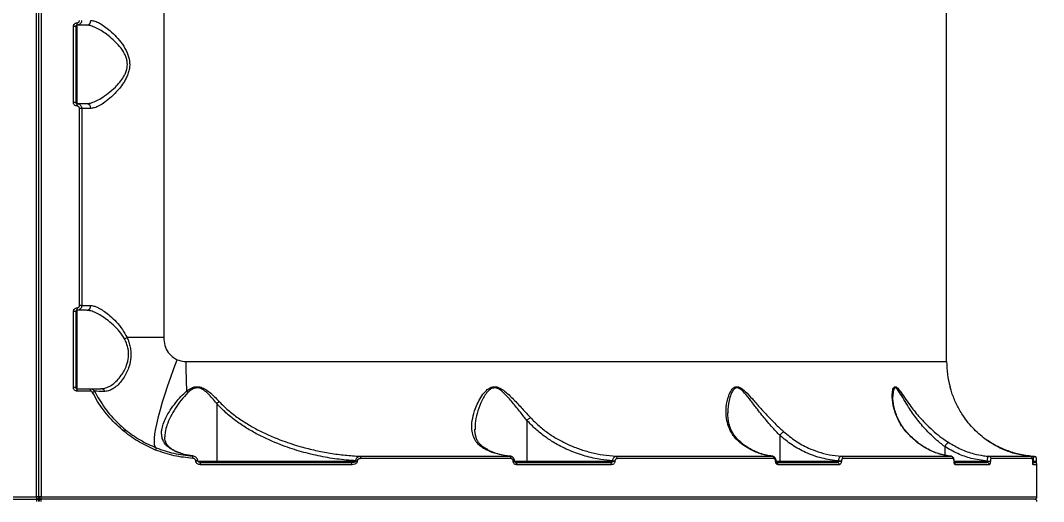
# Model space of a CAD drawing. Header units: millimetres. Extents: x -8422 to 28150, y -6982 to 5510.
# Drawn here: x 17342.7 to 17773.2, y -342.5 to -140 of the extents above; entities that cross this region are included whole.
import ezdxf

# ---------------------------------------------------------------- set-up
doc = ezdxf.new("R2010")
doc.units = ezdxf.units.MM
for name, color, linetype in [('DIKOM_ОБЪЕКТ', 7, 'Continuous'), ('DIKOM_РАЗМЕР_ЗОНА', 7, 'Continuous'), ('DIKOM_РАЗМЕР_ОБЪЕКТА', 7, 'Continuous')]:
    doc.layers.add(name, color=color, linetype=linetype)
doc.styles.add('style1', font='arial.ttf', dxfattribs={"width": 0.8})
doc.dimstyles.new('1-50', dxfattribs={"dimtxt": 300, "dimasz": 200, "dimexe": 100, "dimexo": 0, "dimgap": 100, "dimtad": 1, "dimdec": 0, "dimtxsty": 'style1', "dimcen": 0, "dimclrd": 7, "dimclre": 7, "dimadec": 1, "dimazin": 2, "dimtfac": 1, "dimtdec": 0, "dimtmove": 1, "dimatfit": 3, "dimfxl": 0, "dimlwd": 25, "dimlwe": 18, "dimarcsym": 0})

# ---------------------------------------------------------------- blocks, each defined once
blk = doc.blocks.new('*D15')
at = {"layer": 'Defpoints', "color": 0, "transparency": 16777216}
for p in [(19380.28, 3651.45), (27070.13, 3651.45), (15204.41, -3115.19)]:
    blk.add_point(p, dxfattribs=at)
at = {"layer": 'DIKOM_РАЗМЕР_ОБЪЕКТА', "color": 7, "lineweight": 18, "transparency": 16777216}
for p, q in [((19380.28, 3651.45), (27170.13, 3651.45)), ((15204.41, -3115.19), (27170.13, -3115.19))]:
    blk.add_line(p, q, dxfattribs=at)
at = {"layer": 'DIKOM_РАЗМЕР_ОБЪЕКТА', "color": 7, "lineweight": 25, "transparency": 16777216}
blk.add_line((27070.13, -2915.19), (27070.13, 3451.45), dxfattribs=at)
at = {"layer": 'DIKOM_РАЗМЕР_ОБЪЕКТА', "color": 7, "transparency": 16777216}
for points in [[(27036.8, 3451.45), (27103.47, 3451.45), (27070.13, 3651.45)], [(27036.8, -2915.19), (27103.47, -2915.19), (27070.13, -3115.19)]]:
    blk.add_solid(points, dxfattribs=at)
at = {"layer": 'DIKOM_РАЗМЕР_ОБЪЕКТА', "color": 0, "transparency": 16777216, "insert": (26816.96, -135.25), "char_height": 300, "attachment_point": 5, "rotation": 90, "style": 'style1'}
blk.add_mtext('6750', dxfattribs=at)
blk = doc.blocks.new('*D16')
at = {"layer": 'Defpoints', "color": 0, "transparency": 16777216}
for p in [(12490, 1387.95), (23986.61, 1004.03), (12490, -5796.5)]:
    blk.add_point(p, dxfattribs=at)
at = {"layer": 'DIKOM_РАЗМЕР_ОБЪЕКТА', "color": 7, "lineweight": 18, "transparency": 16777216}
for p, q in [((12490, 1387.95), (12490, -5896.5)), ((23986.61, 1004.03), (23986.61, -5896.5))]:
    blk.add_line(p, q, dxfattribs=at)
at = {"layer": 'DIKOM_РАЗМЕР_ОБЪЕКТА', "color": 7, "lineweight": 25, "transparency": 16777216}
blk.add_line((23786.61, -5796.5), (12690, -5796.5), dxfattribs=at)
at = {"layer": 'DIKOM_РАЗМЕР_ОБЪЕКТА', "color": 7, "transparency": 16777216}
for points in [[(12690, -5763.17), (12690, -5829.83), (12490, -5796.5)], [(23786.61, -5763.17), (23786.61, -5829.83), (23986.61, -5796.5)]]:
    blk.add_solid(points, dxfattribs=at)
at = {"layer": 'DIKOM_РАЗМЕР_ОБЪЕКТА', "color": 0, "transparency": 16777216, "insert": (18238.3, -5543.33), "char_height": 300, "attachment_point": 5, "style": 'style1'}
blk.add_mtext('11500', dxfattribs=at)
blk = doc.blocks.new('*D14')
at = {"layer": 'Defpoints', "color": 0, "transparency": 16777216}
for p in [(20684.73, 5148.63), (28049.7, 5148.63), (14575.76, -5055.5)]:
    blk.add_point(p, dxfattribs=at)
at = {"layer": 'DIKOM_РАЗМЕР_ЗОНА', "color": 7, "lineweight": 18, "transparency": 16777216}
for p, q in [((20684.73, 5148.63), (28149.7, 5148.63)), ((14575.76, -5055.5), (28149.7, -5055.5))]:
    blk.add_line(p, q, dxfattribs=at)
at = {"layer": 'DIKOM_РАЗМЕР_ЗОНА', "color": 7, "lineweight": 25, "transparency": 16777216}
blk.add_line((28049.7, -4855.5), (28049.7, 4948.63), dxfattribs=at)
at = {"layer": 'DIKOM_РАЗМЕР_ЗОНА', "color": 7, "transparency": 16777216}
for points in [[(28016.36, 4948.63), (28083.03, 4948.63), (28049.7, 5148.63)], [(28016.36, -4855.5), (28083.03, -4855.5), (28049.7, -5055.5)]]:
    blk.add_solid(points, dxfattribs=at)
at = {"layer": 'DIKOM_РАЗМЕР_ЗОНА', "color": 0, "transparency": 16777216, "insert": (27796.52, -63.59), "char_height": 300, "attachment_point": 5, "rotation": 90, "style": 'style1'}
blk.add_mtext('10200', dxfattribs=at)
blk = doc.blocks.new('*D13')
at = {"layer": 'Defpoints', "color": 0, "transparency": 16777216}
for p in [(10490, 1785.06), (25983.09, 460.53), (10490, -6882.5)]:
    blk.add_point(p, dxfattribs=at)
at = {"layer": 'DIKOM_РАЗМЕР_ЗОНА', "color": 7, "lineweight": 18, "transparency": 16777216}
for p, q in [((10490, 1785.06), (10490, -6982.5)), ((25983.09, 460.53), (25983.09, -6982.5))]:
    blk.add_line(p, q, dxfattribs=at)
at = {"layer": 'DIKOM_РАЗМЕР_ЗОНА', "color": 7, "lineweight": 25, "transparency": 16777216}
blk.add_line((25783.09, -6882.5), (10690, -6882.5), dxfattribs=at)
at = {"layer": 'DIKOM_РАЗМЕР_ЗОНА', "color": 7, "transparency": 16777216}
for points in [[(10690, -6849.17), (10690, -6915.83), (10490, -6882.5)], [(25783.09, -6849.17), (25783.09, -6915.83), (25983.09, -6882.5)]]:
    blk.add_solid(points, dxfattribs=at)
at = {"layer": 'DIKOM_РАЗМЕР_ЗОНА', "color": 0, "transparency": 16777216, "insert": (18236.55, -6629.33), "char_height": 300, "attachment_point": 5, "style": 'style1'}
blk.add_mtext('15500', dxfattribs=at)

msp = doc.modelspace()

# ---------------------------------------------------------------- linework, layer by layer
at = {"layer": 'DIKOM_ОБЪЕКТ', "color": 7, "linetype": 'Continuous', "lineweight": 15}
for p, q in [((17349.42, -340.55), (17349.42, 143.45)), ((17350.42, -340.55), (17350.42, 143.45)), ((17351.43, 143.45), (17351.43, -340.55)), ((17732.42, -283.6), (17732.42, 86.5)), ((17402.93, 76.45), (17402.93, -273.55)), ((17370.47, -142.05), (17366.42, -142.05)), ((17366.42, -142.05), (17366.42, -175.05)), ((17364.96, -174.55), (17364.96, -142.55)), ((17365.92, -142.55), (17364.96, -142.55)), ((17365.92, -142.55), (17365.92, -174.55)), ((17365.92, -174.55), (17364.96, -174.55)), ((17366.42, -175.05), (17370.47, -175.05)), ((17367.46, -260.05), (17367.46, -177.05)), ((17368.42, -177.05), (17367.46, -177.05)), ((17372.28, -177.05), (17368.42, -177.05)), ((17368.42, -177.05), (17368.42, -260.05)), ((17364.96, -294.55), (17364.96, -262.55)), ((17365.92, -262.55), (17364.96, -262.55)), ((17365.92, -262.55), (17365.92, -294.55)), ((17370.47, -262.05), (17366.42, -262.05)), ((17366.42, -262.05), (17366.42, -295.05)), ((17368.42, -260.05), (17367.46, -260.05)), ((17368.42, -260.05), (17372.28, -260.05)), ((17402.93, -273.55), (17387.52, -273.55)), ((17412.27, -283.6), (17732.42, -283.6)), ((17365.92, -294.55), (17364.96, -294.55)), ((17366.42, -295.05), (17372.04, -295.05)), ((17372.09, -296.05), (17366.46, -296.05)), ((17425.23, -301.3), (17425.23, -325.55)), ((17709.84, -298.23), (17709.84, -298.39)), ((17555.78, -308.39), (17555.78, -325.55)), ((17534.03, -311.95), (17534.03, -312.16)), ((17662.19, -314.66), (17662.19, -325.55)), ((17731.65, -319.43), (17731.65, -323.06)), ((17415.21, -323.37), (17414.19, -323.21)), ((17416.44, -325.55), (17416.44, -325.46)), ((17417.28, -325.46), (17416.44, -325.46)), ((17417.28, -325.55), (17416.44, -325.55)), ((17417.28, -325.55), (17417.28, -325.46)), ((17417.28, -325.55), (17425.23, -325.55)), ((17418.24, -326.05), (17481.72, -326.05)), ((17482.04, -327.05), (17418.4, -327.05)), ((17425.23, -325.55), (17483.76, -325.55)), ((17483.76, -325.55), (17483.76, -325.42)), ((17483.76, -325.42), (17484.4, -325.42)), ((17483.76, -325.55), (17484.4, -325.55)), ((17484.4, -325.42), (17484.4, -325.55)), ((17485.58, -323.49), (17548.62, -323.49)), ((17549.06, -324.49), (17485.88, -324.49)), ((17550.03, -325.55), (17550.03, -325.51)), ((17550.55, -325.51), (17550.03, -325.51)), ((17550.55, -325.55), (17550.03, -325.55)), ((17550.55, -325.55), (17550.55, -325.51)), ((17550.55, -325.55), (17555.78, -325.55)), ((17550.97, -326.05), (17590.73, -326.05)), ((17591.31, -327.05), (17551.44, -327.05)), ((17555.78, -325.55), (17591.93, -325.55)), ((17591.93, -325.55), (17591.93, -325.44)), ((17591.93, -325.44), (17592.83, -325.44)), ((17591.93, -325.55), (17592.83, -325.55)), ((17592.83, -325.44), (17592.83, -325.55)), ((17593.26, -323.49), (17659.09, -323.49)), ((17659.77, -324.49), (17593.8, -324.49)), ((17660.45, -325.55), (17660.45, -325.49)), ((17660.71, -325.49), (17660.45, -325.49)), ((17660.71, -325.55), (17660.45, -325.55)), ((17660.71, -325.55), (17660.71, -325.49)), ((17660.71, -325.55), (17662.19, -325.55)), ((17660.72, -326.05), (17686.38, -326.05)), ((17687.18, -327.05), (17661.46, -327.05)), ((17662.19, -325.55), (17686.99, -325.55)), ((17686.99, -325.55), (17686.99, -325.47)), ((17686.99, -325.47), (17688.12, -325.47)), ((17686.99, -325.55), (17688.12, -325.55)), ((17687.99, -323.49), (17734.27, -323.49)), ((17688.12, -325.47), (17688.12, -325.55)), ((17735.12, -324.49), (17688.73, -324.49)), ((17735.53, -325.55), (17735.53, -325.47)), ((17735.62, -325.47), (17735.53, -325.47)), ((17735.62, -325.55), (17735.53, -325.55)), ((17735.62, -325.55), (17735.62, -325.47)), ((17735.62, -325.55), (17749.53, -325.55)), ((17735.79, -326.05), (17749.41, -326.05)), ((17750.36, -327.05), (17736.16, -327.05)), ((17749.53, -325.55), (17749.53, -325.49)), ((17749.53, -325.49), (17750.82, -325.49)), ((17749.53, -325.55), (17750.82, -325.55)), ((17750.24, -323.49), (17767.63, -323.49)), ((17750.82, -325.49), (17750.82, -325.55)), ((17768.55, -324.49), (17751.12, -324.49)), ((17768.92, -325.51), (17768.65, -325.48)), ((17768.66, -325.55), (17768.66, -325.44)), ((17768.66, -325.55), (17768.66, -325.44)), ((17768.66, -325.44), (17768.66, -325.44)), ((17768.66, -325.55), (17768.66, -325.55)), ((17768.67, -325.55), (17768.92, -325.55)), ((17770.42, -327.05), (17768.83, -327.05)), ((17768.84, -326.05), (17769.42, -326.05)), ((17768.92, -325.55), (17768.92, -325.51)), ((17768.92, -325.51), (17770.25, -325.51)), ((17768.92, -325.55), (17770.25, -325.55)), ((17770.25, -325.55), (17770.25, -325.51)), ((17770.42, -340.55), (17770.42, -327.05)), ((16930.42, -340.55), (17349.42, -340.55)), ((16931.42, -341.55), (17349.42, -341.55)), ((17350.42, -340.55), (17349.42, -340.55)), ((17351.42, -341.55), (17349.42, -341.55)), ((17351.43, -340.55), (17350.42, -340.55)), ((17769.42, -341.55), (17351.42, -341.55)), ((17351.43, -340.55), (17770.42, -340.55))]:
    msp.add_line(p, q, dxfattribs=at)
at = {"layer": 'DIKOM_ОБЪЕКТ', "color": 7, "linetype": 'Continuous', "lineweight": 15, "flags": 128}
for points in [[(17399.81, -319.94), (17399.39, -319.46), (17399.13, -318.62), (17399.02, -317.43), (17399.06, -315.9), (17399.26, -314.04), (17399.62, -311.87), (17400.12, -309.41), (17400.77, -306.7), (17401.55, -303.74), (17402.46, -300.58), (17403.5, -297.25), (17404.64, -293.77), (17405.89, -290.19), (17407.22, -286.53), (17408.63, -282.84)], [(17425.07, -326.05), (17425.1, -326.04), (17425.13, -326.01), (17425.16, -325.96), (17425.19, -325.9), (17425.21, -325.82), (17425.22, -325.74), (17425.23, -325.64), (17425.23, -325.55)], [(17481.72, -326.05), (17481.78, -326.07), (17481.84, -326.12), (17481.9, -326.22), (17481.95, -326.34), (17481.98, -326.49), (17482.01, -326.66), (17482.03, -326.85), (17482.04, -327.05)], [(17548.62, -323.49), (17548.7, -323.52), (17548.79, -323.59), (17548.86, -323.68), (17548.93, -323.81), (17548.98, -323.95), (17549.02, -324.12), (17549.05, -324.3), (17549.06, -324.49)], [(17550.97, -326.05), (17551.06, -326.07), (17551.15, -326.12), (17551.23, -326.22), (17551.3, -326.34), (17551.36, -326.49), (17551.41, -326.66), (17551.44, -326.85), (17551.44, -327.05)], [(17555.61, -326.05), (17555.64, -326.04), (17555.68, -326.01), (17555.7, -325.96), (17555.73, -325.9), (17555.75, -325.82), (17555.76, -325.74), (17555.77, -325.64), (17555.78, -325.55)], [(17590.73, -326.05), (17590.85, -326.07), (17590.95, -326.12), (17591.05, -326.22), (17591.14, -326.34), (17591.21, -326.49), (17591.26, -326.66), (17591.3, -326.85), (17591.31, -327.05)], [(17662.03, -326.05), (17662.06, -326.04), (17662.09, -326.01), (17662.12, -325.96), (17662.15, -325.9), (17662.17, -325.82), (17662.18, -325.74), (17662.19, -325.64), (17662.19, -325.55)], [(17769.29, -323.49), (17769.48, -323.52), (17769.64, -323.58)]]:
    msp.add_lwpolyline(points, dxfattribs=at)
at = {"layer": 'DIKOM_ОБЪЕКТ', "color": 7, "linetype": 'Continuous', "lineweight": 15}
for centre, radius, start, end in [((17359.94, -141.3), 6.53, 353.4206, 2.2104), ((17370.37, -140.14), 1.91, 273.0445, 2.7524), ((17359.93, -175.8), 6.53, 357.7915, 6.5775), ((17370.37, -176.95), 1.91, 357.2476, 86.9555), ((17359.93, -261.3), 6.53, 353.4219, 2.2091), ((17370.37, -260.14), 1.91, 273.0445, 2.7524), ((17383.58, -267.21), 7.47, 292.8236, 301.8641), ((17648.53, -283.72), 236.26, 179.9705, 182.9979), ((17772.42, -283.6), 40, 180, 195.3591), ((17359.93, -295.8), 6.53, 357.7909, 6.5781), ((17367.22, -295.8), 4.87, 357.0528, 8.843), ((17368.86, -287.95), 9.57, 295.4777, 301.1812), ((17376.47, -296.81), 1.76, 21.1325, 88.1711), ((17408.13, -300.27), 6.13, 35.677, 43.2372), ((17383.72, -310.7), 3.55, 317.187, 332.5564), ((17397.42, -319.78), 2.39, 332.9439, 356.1948), ((17413.19, -324.04), 1.97, 349.9207, 19.2555), ((17416.73, -326.8), 1.68, 351.6943, 26.6961), ((17484.74, -324.28), 1.16, 349.9388, 43.4371), ((17592.88, -324.34), 0.929, 350.7254, 65.8891), ((17658.85, -324.38), 0.925, 353.5933, 75.2037), ((17660.57, -326.93), 0.9, 352.8035, 80.236), ((17686.27, -326.96), 0.917, 354.4083, 83.0345), ((17687.8, -324.41), 0.937, 355.143, 78.4959), ((17734.15, -324.45), 0.968, 357.8445, 82.9712), ((17735.13, -327.04), 1.03, 359.3718, 52.1483), ((17749.38, -327.02), 0.977, 358.6262, 88.5685), ((17750.14, -324.47), 0.982, 358.8095, 84.3087), ((17767.55, -324.48), 0.998, 359.8885, 85.6599), ((17767.82, -327.05), 1.01, 0.0101, 24.4772), ((17769.42, -327.05), 1, 0, 90), ((17458.56, -340.79), 109.14, 179.8741, 180.3991), ((17349.42, -340.55), 1, 270, 0), ((17458.61, -342.31), 109.19, 179.601, 180.1258), ((17349.42, -342.55), 1, 0, 90), ((17351.42, -340.55), 1, 180, 270), ((17351.42, -342.55), 1, 90, 180), ((17242.29, -340.79), 109.14, 359.6009, 0.1259), ((17242.24, -342.31), 109.19, 359.8742, 0.399), ((17769.42, -340.55), 1, 270, 0), ((17769.42, -342.55), 1, 0, 90)]:
    msp.add_arc(centre, radius, start, end, dxfattribs=at)
for points, knots in [([(17364.96, -142.55), (17364.96, -142.44), (17364.98, -142.16), (17365.16, -141.74), (17365.5, -141.36), (17365.95, -141.1), (17366.29, -141.06), (17366.46, -141.05)], [0, 0, 0, 0, 0.140602, 0.355093, 0.569885, 0.784917, 1, 1, 1, 1]), ([(17366.42, -142.05), (17366.37, -142.05), (17366.25, -142.06), (17366.1, -142.15), (17365.99, -142.28), (17365.93, -142.42), (17365.93, -142.51), (17365.92, -142.55)], [0, 0, 0, 0, 0.215362, 0.430469, 0.645367, 0.85959, 1, 1, 1, 1]), ([(17368.42, -140.05), (17368.41, -140.19), (17368.39, -140.56), (17368.15, -141.13), (17367.7, -141.64), (17367.1, -141.98), (17366.65, -142.02), (17366.42, -142.05)], [0, 0, 0, 0, 0.140704, 0.355417, 0.570262, 0.785113, 1, 1, 1, 1]), ([(17366.46, -141.05), (17366.57, -141.04), (17366.8, -141.01), (17367.1, -140.84), (17367.33, -140.59), (17367.45, -140.31), (17367.46, -140.12), (17367.46, -140.05)], [0, 0, 0, 0, 0.215204, 0.430165, 0.64503, 0.859495, 1, 1, 1, 1]), ([(17370.47, -175.05), (17371, -175), (17372.13, -174.9), (17374.21, -174.1), (17376.73, -172.74), (17379.57, -170.77), (17382.25, -168.48), (17384.46, -166.1), (17385.91, -164.11), (17386.9, -162.2), (17387.55, -160.27), (17387.7, -158.54), (17387.5, -156.92), (17387.18, -155.63), (17386.23, -153.44), (17384.4, -150.84), (17381.72, -148.11), (17379.03, -145.93), (17376.53, -144.25), (17374.32, -143.06), (17372.24, -142.22), (17371.07, -142.11), (17370.47, -142.05)], [0, 0, 0, 0, 0.050714, 0.109915, 0.170724, 0.242651, 0.316474, 0.36375, 0.411987, 0.440046, 0.468858, 0.510101, 0.521087, 0.546819, 0.573407, 0.636933, 0.704612, 0.774151, 0.830253, 0.887331, 0.94288, 1, 1, 1, 1]), ([(17372.28, -140.05), (17372.84, -140.11), (17373.95, -140.24), (17375.92, -141.17), (17378.05, -142.51), (17380.42, -144.4), (17383, -146.85), (17385.56, -149.94), (17387.6, -153.34), (17388.55, -156.46), (17388.67, -158.9), (17388.45, -160.78), (17387.93, -162.62), (17387.01, -164.73), (17385.63, -166.98), (17383.53, -169.63), (17380.98, -172.24), (17378.26, -174.44), (17375.85, -175.98), (17373.86, -176.88), (17372.78, -176.99), (17372.28, -177.05)], [0, 0, 0, 0, 0.055475, 0.111024, 0.166498, 0.222006, 0.290025, 0.357963, 0.422676, 0.477407, 0.505247, 0.533095, 0.56271, 0.592375, 0.64043, 0.688581, 0.760328, 0.832061, 0.891, 0.949868, 1, 1, 1, 1]), ([(17366.46, -176.05), (17366.35, -176.04), (17366.07, -176.02), (17365.65, -175.84), (17365.27, -175.5), (17365.01, -175.05), (17364.97, -174.72), (17364.96, -174.55)], [0, 0, 0, 0, 0.141826, 0.356658, 0.571267, 0.785712, 1, 1, 1, 1]), ([(17365.92, -174.55), (17365.93, -174.6), (17365.94, -174.72), (17366.03, -174.87), (17366.15, -174.98), (17366.29, -175.04), (17366.39, -175.04), (17366.42, -175.05)], [0, 0, 0, 0, 0.214037, 0.428226, 0.642952, 0.858087, 1, 1, 1, 1]), ([(17366.42, -175.05), (17366.57, -175.06), (17366.94, -175.08), (17367.51, -175.32), (17368.01, -175.77), (17368.36, -176.37), (17368.4, -176.82), (17368.42, -177.05)], [0, 0, 0, 0, 0.141741, 0.356409, 0.570949, 0.785469, 1, 1, 1, 1]), ([(17367.46, -177.05), (17367.45, -176.93), (17367.43, -176.71), (17367.26, -176.41), (17367, -176.18), (17366.72, -176.06), (17366.54, -176.05), (17366.46, -176.05)], [0, 0, 0, 0, 0.214232, 0.428527, 0.643093, 0.857945, 1, 1, 1, 1]), ([(17364.96, -262.55), (17364.96, -262.44), (17364.98, -262.16), (17365.16, -261.74), (17365.5, -261.36), (17365.95, -261.1), (17366.29, -261.06), (17366.46, -261.05)], [0, 0, 0, 0, 0.140602, 0.355093, 0.569885, 0.784917, 1, 1, 1, 1]), ([(17366.42, -262.05), (17366.37, -262.05), (17366.25, -262.06), (17366.1, -262.15), (17365.99, -262.28), (17365.93, -262.42), (17365.93, -262.51), (17365.92, -262.55)], [0, 0, 0, 0, 0.215362, 0.430469, 0.645367, 0.85959, 1, 1, 1, 1]), ([(17368.42, -260.05), (17368.41, -260.19), (17368.39, -260.56), (17368.15, -261.13), (17367.7, -261.64), (17367.1, -261.98), (17366.65, -262.02), (17366.42, -262.05)], [0, 0, 0, 0, 0.140704, 0.355417, 0.570262, 0.785113, 1, 1, 1, 1]), ([(17366.46, -261.05), (17366.57, -261.04), (17366.8, -261.01), (17367.1, -260.84), (17367.33, -260.59), (17367.45, -260.31), (17367.46, -260.12), (17367.46, -260.05)], [0, 0, 0, 0, 0.215204, 0.430165, 0.64503, 0.859495, 1, 1, 1, 1]), ([(17386.47, -274.09), (17385.81, -273.02), (17384.42, -270.79), (17381.7, -268.12), (17379.03, -265.93), (17376.53, -264.25), (17374.32, -263.06), (17372.24, -262.22), (17371.07, -262.11), (17370.47, -262.05)], [0, 0, 0, 0, 0.146373, 0.305497, 0.468993, 0.600897, 0.735098, 0.865703, 1, 1, 1, 1]), ([(17372.28, -260.05), (17372.84, -260.11), (17373.95, -260.24), (17375.92, -261.17), (17378.05, -262.51), (17380.42, -264.4), (17382.99, -266.86), (17385.59, -269.89), (17386.89, -272.36), (17387.52, -273.55)], [0, 0, 0, 0, 0.131657, 0.263487, 0.395141, 0.526876, 0.688302, 0.849535, 1, 1, 1, 1]), ([(17376.52, -295.05), (17376.9, -295.03), (17377.89, -294.97), (17379.55, -294.41), (17381.45, -293.27), (17383.33, -291.62), (17384.97, -289.67), (17386.34, -287.5), (17387.49, -285), (17388.14, -282.4), (17388.21, -279.96), (17388.04, -278.62), (17387.74, -277.26), (17387.33, -275.88), (17386.76, -274.69), (17386.47, -274.09)], [0, 0, 0, 0, 0.065387, 0.170367, 0.277941, 0.381808, 0.488409, 0.569561, 0.652795, 0.76042, 0.815164, 0.871884, 0.880047, 0.939199, 1, 1, 1, 1]), ([(17387.52, -273.55), (17387.79, -274.19), (17388.33, -275.49), (17388.89, -277.58), (17389.18, -279.76), (17389.15, -282.5), (17388.55, -285.35), (17387.47, -288.06), (17386.19, -290.38), (17384.62, -292.5), (17382.85, -294.26), (17381.02, -295.49), (17379.43, -296.1), (17378.47, -296.15), (17378.11, -296.17)], [0, 0, 0, 0, 0.060369, 0.122044, 0.182585, 0.245202, 0.354865, 0.435812, 0.519104, 0.621341, 0.726599, 0.829721, 0.93558, 1, 1, 1, 1]), ([(17402.93, -273.55), (17403.02, -274.66), (17403.21, -276.87), (17404.73, -279.82), (17406.65, -281.82), (17408.11, -282.57), (17408.63, -282.84)], [0, 0, 0, 0, 0.288566, 0.571631, 0.84705, 1, 1, 1, 1]), ([(17408.63, -282.84), (17409.61, -283.17), (17410.69, -283.53), (17411.93, -283.59), (17412.16, -283.6), (17412.27, -283.6)], [0, 0, 0, 0, 0.821782, 0.90787, 1, 1, 1, 1]), ([(17366.46, -296.05), (17366.35, -296.04), (17366.07, -296.02), (17365.65, -295.84), (17365.27, -295.5), (17365.01, -295.05), (17364.97, -294.72), (17364.96, -294.55)], [0, 0, 0, 0, 0.141826, 0.356658, 0.571267, 0.785712, 1, 1, 1, 1]), ([(17365.92, -294.55), (17365.93, -294.6), (17365.94, -294.72), (17366.03, -294.87), (17366.15, -294.98), (17366.29, -295.04), (17366.39, -295.04), (17366.42, -295.05)], [0, 0, 0, 0, 0.213891, 0.428216, 0.642946, 0.858085, 1, 1, 1, 1]), ([(17372.04, -295.05), (17372.1, -295.05), (17372.38, -295.06), (17372.88, -295.19), (17373.46, -295.57), (17373.7, -295.95), (17373.82, -296.14)], [0, 0, 0, 0, 0.081915, 0.38812, 0.694031, 1, 1, 1, 1]), ([(17372.04, -295.05), (17372.12, -295.05), (17372.31, -295.05), (17373.77, -295.05), (17375.6, -295.05), (17376.52, -295.05)], [0, 0, 0, 0, 0.306973, 0.648468, 1, 1, 1, 1]), ([(17372.98, -296.59), (17372.92, -296.5), (17372.8, -296.31), (17372.51, -296.12), (17372.26, -296.05), (17372.12, -296.05), (17372.09, -296.05)], [0, 0, 0, 0, 0.305595, 0.611516, 0.917879, 1, 1, 1, 1]), ([(17386.32, -313.11), (17385.25, -312.19), (17383.1, -310.36), (17380.19, -307.3), (17377.49, -303.98), (17375.05, -300.43), (17373.67, -297.87), (17372.98, -296.59)], [0, 0, 0, 0, 0.197831, 0.395497, 0.593163, 0.796582, 1, 1, 1, 1]), ([(17378.11, -296.17), (17377.24, -296.17), (17375.48, -296.16), (17374.24, -296.15), (17373.85, -296.14), (17373.83, -296.14), (17373.82, -296.14)], [0, 0, 0, 0, 0.3415, 0.692998, 0.918012, 1, 1, 1, 1]), ([(17373.82, -296.14), (17375.18, -298.55), (17377.24, -302.2), (17380.79, -306.54), (17383.69, -309.62), (17385.82, -311.43), (17386.87, -312.33)], [0, 0, 0, 0, 0.395168, 0.598671, 0.802169, 1, 1, 1, 1]), ([(17408.17, -321.56), (17407.48, -321.24), (17406.11, -320.61), (17404.5, -319.4), (17403.27, -318.02), (17402.41, -316.39), (17402, -314.54), (17402.06, -312.37), (17402.65, -309.95), (17403.84, -307.15), (17405.62, -304.08), (17407.82, -301.09), (17410.11, -298.35), (17411.76, -296.83), (17412.59, -296.07)], [0, 0, 0, 0, 0.067768, 0.135567, 0.20632, 0.277106, 0.35689, 0.436716, 0.528956, 0.621242, 0.729145, 0.837083, 0.918591, 1, 1, 1, 1]), ([(17413.11, -296.7), (17412.14, -297.75), (17410.17, -299.88), (17407.79, -303.36), (17405.72, -306.9), (17404.28, -310.24), (17403.47, -313.09), (17403.45, -314.67), (17403.45, -315.35)], [0, 0, 0, 0, 0.17063, 0.345207, 0.529391, 0.717679, 0.878202, 1, 1, 1, 1]), ([(17412.59, -296.07), (17413.23, -295.6), (17414.34, -294.77), (17416.29, -294.13), (17418.26, -294.22), (17420.3, -295.11), (17422.28, -296.53), (17424.29, -298.38), (17425.55, -299.72), (17426.23, -300.45)], [0, 0, 0, 0, 0.150782, 0.26252, 0.375804, 0.504338, 0.659835, 0.816016, 1, 1, 1, 1]), ([(17425.23, -301.3), (17424.62, -300.54), (17423.51, -299.14), (17421.74, -297.2), (17419.99, -295.71), (17418.27, -294.82), (17417.06, -294.69), (17415.97, -294.82), (17414.62, -295.35), (17413.67, -296.2), (17413.11, -296.7)], [0, 0, 0, 0, 0.192068, 0.351187, 0.509493, 0.634433, 0.718652, 0.742097, 0.849602, 1, 1, 1, 1]), ([(17538.62, -320.73), (17538.15, -320.49), (17537.02, -319.89), (17535.55, -318.73), (17534.12, -317.06), (17533.08, -314.92), (17532.5, -311.99), (17532.66, -308.46), (17533.58, -304.82), (17534.83, -301.52), (17536.3, -298.69), (17538.03, -296.38), (17539.78, -294.82), (17541.45, -294.14), (17543.19, -294.21), (17545.04, -295.06), (17546.89, -296.43), (17549.4, -298.75), (17552.46, -301.92), (17555.27, -305.02), (17556.87, -306.76), (17557.28, -307.2)], [0, 0, 0, 0, 0.031143, 0.075917, 0.120718, 0.182987, 0.24535, 0.331385, 0.417552, 0.477804, 0.538165, 0.598111, 0.638407, 0.667098, 0.696206, 0.728671, 0.767247, 0.805988, 0.888586, 0.971249, 1, 1, 1, 1]), ([(17555.78, -308.39), (17555.4, -307.92), (17553.97, -306.11), (17551.42, -302.89), (17548.7, -299.55), (17546.43, -297.11), (17544.8, -295.66), (17543.2, -294.79), (17542.13, -294.69), (17541.19, -294.84), (17540.06, -295.4), (17538.7, -296.85), (17537.46, -298.78), (17536.05, -301.69), (17534.8, -305.35), (17533.98, -309.09), (17534.02, -311.18), (17534.03, -311.95)], [0, 0, 0, 0, 0.041071, 0.15729, 0.275447, 0.328201, 0.381902, 0.42458, 0.455832, 0.462002, 0.499418, 0.553925, 0.616483, 0.67916, 0.808357, 0.92972, 1, 1, 1, 1]), ([(17645.46, -317.72), (17644.86, -317.19), (17643.65, -316.12), (17641.96, -313.91), (17640.54, -311.06), (17639.61, -307.19), (17639.51, -302.74), (17640.37, -298.63), (17641.66, -295.77), (17642.74, -294.63), (17643.65, -294.21), (17644.52, -294.12), (17646, -294.74), (17648.06, -296.51), (17650.66, -299.34), (17653.97, -303.16), (17657.84, -307.33), (17661.33, -310.82), (17663.37, -312.68), (17663.91, -313.18)], [0, 0, 0, 0, 0.044463, 0.088959, 0.163521, 0.238209, 0.33674, 0.435199, 0.493493, 0.532079, 0.540152, 0.566505, 0.592684, 0.638219, 0.708341, 0.778713, 0.872455, 0.966034, 1, 1, 1, 1]), ([(17662.19, -314.66), (17662.19, -314.66), (17661.69, -314.15), (17659.81, -312.16), (17656.59, -308.52), (17653.07, -304.15), (17650.08, -300.16), (17647.74, -297.21), (17645.88, -295.32), (17644.54, -294.65), (17643.87, -294.72), (17643.48, -294.9), (17642.95, -295.19), (17641.99, -296.42), (17640.92, -299.42), (17640.26, -302.58), (17640.4, -304.75), (17640.44, -305.26)], [0, 0, 0, 0, 0.000023, 0.049876, 0.187784, 0.325895, 0.428264, 0.530259, 0.593829, 0.628983, 0.663447, 0.663911, 0.674749, 0.727923, 0.811328, 0.955838, 1, 1, 1, 1]), ([(17715.39, -313.18), (17714.72, -312.34), (17713.39, -310.67), (17711.55, -307.35), (17710.06, -303.22), (17709.49, -299.2), (17709.57, -296.55), (17709.83, -295.2), (17710.18, -294.38), (17710.76, -294.06), (17711.65, -294.6), (17712.95, -296.22), (17714.7, -298.77), (17717.22, -302.42), (17720.55, -306.61), (17724.36, -310.65), (17727.99, -313.87), (17730.82, -316.07), (17732.61, -317.26), (17733.3, -317.72)], [0, 0, 0, 0, 0.056789, 0.113619, 0.211834, 0.310025, 0.362024, 0.388775, 0.41539, 0.445791, 0.474154, 0.516855, 0.581, 0.645392, 0.742194, 0.838841, 0.900143, 0.961361, 1, 1, 1, 1]), ([(17731.65, -319.43), (17731.65, -319.43), (17731.02, -318.94), (17729.31, -317.68), (17726.69, -315.37), (17723.3, -311.99), (17719.78, -307.76), (17716.72, -303.38), (17714.41, -299.56), (17712.82, -296.9), (17711.64, -295.17), (17710.88, -294.62), (17710.51, -294.79), (17710.22, -295.17), (17710.01, -295.8), (17709.83, -296.9), (17709.84, -297.77), (17709.84, -298.23)], [0, 0, 0, 0, 0.000048, 0.058182, 0.151483, 0.244908, 0.393044, 0.541388, 0.638586, 0.735393, 0.797139, 0.836572, 0.869715, 0.878804, 0.917267, 0.955998, 1, 1, 1, 1]), ([(17739.88, -307.2), (17738.95, -305.77), (17737.06, -302.86), (17735.41, -299.08), (17734.52, -296.52), (17734.12, -295.18), (17733.9, -294.37), (17733.87, -294.25), (17733.85, -294.19)], [0, 0, 0, 0, 0.284534, 0.57599, 0.744679, 0.830106, 0.918018, 1, 1, 1, 1]), ([(17425.24, -301.29), (17425.24, -301.29), (17425.24, -301.29), (17425.23, -301.3), (17425.23, -301.3), (17425.23, -301.3)], [0, 0, 0, 0, 0.299605, 0.671954, 1, 1, 1, 1]), ([(17425.24, -301.29), (17425.4, -301.14), (17425.69, -300.87), (17426.04, -300.59), (17426.2, -300.47), (17426.23, -300.45)], [0, 0, 0, 0, 0.499343, 0.907248, 1, 1, 1, 1]), ([(17483.76, -325.42), (17481.11, -325.21), (17475.79, -324.78), (17467.84, -323.37), (17459.94, -321.4), (17451.41, -318.52), (17444.01, -315.21), (17437.77, -311.67), (17433.28, -308.64), (17429.01, -305.26), (17426.5, -302.62), (17425.24, -301.29)], [0, 0, 0, 0, 0.124579, 0.249156, 0.376419, 0.503665, 0.667722, 0.751085, 0.834426, 0.916783, 1, 1, 1, 1]), ([(17426.23, -300.45), (17427.49, -301.7), (17430, -304.22), (17434.24, -307.43), (17438.69, -310.29), (17444.9, -313.68), (17452.26, -316.83), (17460.17, -319.38), (17466.82, -321.06), (17473, -322.24), (17479.26, -323.09), (17483.47, -323.36), (17485.58, -323.49)], [0, 0, 0, 0, 0.080302, 0.161565, 0.242142, 0.322739, 0.486604, 0.610397, 0.707209, 0.804025, 0.902013, 1, 1, 1, 1]), ([(17715.67, -313.31), (17715.52, -313.15), (17714.81, -312.39), (17713.76, -310.9), (17712.51, -308.83), (17711.47, -306.58), (17710.63, -304.17), (17710.09, -301.8), (17709.82, -299.77), (17709.81, -298.69), (17709.81, -298.22)], [0, 0, 0, 0, 0.035092, 0.16587, 0.304711, 0.451785, 0.606405, 0.769633, 0.899815, 1, 1, 1, 1]), ([(17646.07, -317.74), (17645.89, -317.61), (17645.15, -317.05), (17644.08, -315.95), (17642.85, -314.42), (17641.87, -312.76), (17641.15, -310.93), (17640.63, -308.87), (17640.36, -306.97), (17640.37, -305.73), (17640.38, -305.27)], [0, 0, 0, 0, 0.041994, 0.171381, 0.306515, 0.44583, 0.58843, 0.737294, 0.903928, 1, 1, 1, 1]), ([(17555.78, -308.38), (17555.94, -308.23), (17556.26, -307.92), (17556.74, -307.55), (17557.08, -307.32), (17557.23, -307.23), (17557.28, -307.2)], [0, 0, 0, 0, 0.325252, 0.650561, 0.892507, 1, 1, 1, 1]), ([(17555.78, -308.38), (17555.78, -308.38), (17555.78, -308.38), (17555.78, -308.39), (17555.78, -308.39), (17555.78, -308.39)], [0, 0, 0, 0, 0.306454, 0.673409, 1, 1, 1, 1]), ([(17591.93, -325.44), (17590.27, -325.28), (17586.37, -324.89), (17580.31, -323.51), (17573.88, -321.26), (17568.29, -318.49), (17563.5, -315.4), (17559.43, -312.2), (17556.99, -309.66), (17555.78, -308.38)], [0, 0, 0, 0, 0.123414, 0.290339, 0.457787, 0.624611, 0.746548, 0.873296, 1, 1, 1, 1]), ([(17557.28, -307.2), (17558.47, -308.41), (17560.86, -310.84), (17564.85, -313.89), (17569.06, -316.53), (17573.45, -318.73), (17578.07, -320.55), (17582.87, -321.96), (17587.95, -323.02), (17591.44, -323.33), (17593.26, -323.49)], [0, 0, 0, 0, 0.123683, 0.248894, 0.368955, 0.490745, 0.612546, 0.738057, 0.863572, 1, 1, 1, 1]), ([(17767.63, -323.49), (17765.84, -323.27), (17762.24, -322.82), (17757.34, -321.19), (17752.3, -318.78), (17748.16, -315.99), (17744.59, -312.81), (17742.09, -310.16), (17740.6, -308.17), (17739.88, -307.2)], [0, 0, 0, 0, 0.173875, 0.350142, 0.488061, 0.692278, 0.797118, 0.901939, 1, 1, 1, 1]), ([(17399.55, -320.87), (17397.23, -319.84), (17392.53, -317.76), (17388.41, -314.67), (17386.32, -313.11)], [0, 0, 0, 0, 0.494174, 1, 1, 1, 1]), ([(17386.87, -312.33), (17388.86, -313.83), (17392.89, -316.86), (17397.48, -318.91), (17399.81, -319.94)], [0, 0, 0, 0, 0.494168, 1, 1, 1, 1]), ([(17539.28, -320.67), (17539.19, -320.63), (17538.55, -320.34), (17537.57, -319.7), (17536.37, -318.75), (17535.42, -317.67), (17534.72, -316.49), (17534.25, -315.08), (17533.95, -313.62), (17533.93, -312.6), (17533.92, -312.14)], [0, 0, 0, 0, 0.022665, 0.155512, 0.292018, 0.432083, 0.57618, 0.727746, 0.876219, 1, 1, 1, 1]), ([(17663.91, -313.18), (17663.88, -313.19), (17663.77, -313.24), (17663.51, -313.39), (17663.11, -313.69), (17662.63, -314.15), (17662.34, -314.49), (17662.19, -314.66)], [0, 0, 0, 0, 0.087279, 0.253622, 0.502422, 0.751208, 1, 1, 1, 1]), ([(17663.91, -313.18), (17665.52, -314.5), (17668.76, -317.18), (17673.7, -319.84), (17678.5, -321.71), (17683.07, -322.95), (17686.34, -323.31), (17687.99, -323.49)], [0, 0, 0, 0, 0.230871, 0.46718, 0.626575, 0.811993, 1, 1, 1, 1]), ([(17734.27, -323.49), (17732.53, -323.22), (17728.99, -322.67), (17724.02, -320.44), (17719.38, -317.36), (17716.73, -314.58), (17715.39, -313.18)], [0, 0, 0, 0, 0.253607, 0.513973, 0.753972, 1, 1, 1, 1]), ([(17715.39, -313.18), (17715.43, -313.19), (17715.53, -313.23), (17715.6, -313.3), (17715.64, -313.34)], [0, 0, 0, 0, 0.398138, 1, 1, 1, 1]), ([(17729.61, -322.57), (17728.82, -322.32), (17727.14, -321.79), (17724.63, -320.61), (17722.1, -319.11), (17719.7, -317.32), (17717.54, -315.41), (17716.25, -313.98), (17715.66, -313.32)], [0, 0, 0, 0, 0.154655, 0.33226, 0.50857, 0.6823, 0.855097, 1, 1, 1, 1]), ([(17408.51, -321.62), (17408.05, -321.41), (17407.11, -320.99), (17405.96, -320.24), (17404.99, -319.41), (17404.26, -318.51), (17403.73, -317.47), (17403.43, -316.44), (17403.41, -315.66), (17403.41, -315.34)], [0, 0, 0, 0, 0.127181, 0.261914, 0.403629, 0.549584, 0.704993, 0.879894, 1, 1, 1, 1]), ([(17659.09, -323.49), (17657.53, -323.25), (17654.38, -322.76), (17650.38, -321.03), (17647.43, -319.24), (17646, -318.14), (17645.46, -317.72)], [0, 0, 0, 0, 0.324705, 0.657483, 0.869008, 1, 1, 1, 1]), ([(17645.46, -317.72), (17645.48, -317.72), (17645.59, -317.72), (17645.76, -317.75), (17645.87, -317.84), (17645.92, -317.89)], [0, 0, 0, 0, 0.14124, 0.553335, 1, 1, 1, 1]), ([(17659.1, -323.39), (17658.7, -323.36), (17657.41, -323.25), (17655.25, -322.74), (17652.65, -321.87), (17650.12, -320.66), (17647.88, -319.33), (17646.53, -318.28), (17645.96, -317.83)], [0, 0, 0, 0, 0.087298, 0.280196, 0.473495, 0.666317, 0.85807, 1, 1, 1, 1]), ([(17662.19, -314.66), (17662.19, -314.66), (17662.19, -314.66), (17662.19, -314.66), (17662.19, -314.66), (17662.19, -314.66)], [0, 0, 0, 0, 0.459954, 0.835068, 1, 1, 1, 1]), ([(17686.99, -325.47), (17684.64, -325.16), (17679.86, -324.54), (17673.28, -322.13), (17667.27, -318.89), (17663.9, -316.08), (17662.19, -314.66)], [0, 0, 0, 0, 0.260696, 0.528699, 0.76163, 1, 1, 1, 1]), ([(17733.3, -317.72), (17733.29, -317.72), (17733.24, -317.72), (17733.09, -317.77), (17732.81, -317.95), (17732.42, -318.34), (17732.01, -318.85), (17731.77, -319.23), (17731.65, -319.43)], [0, 0, 0, 0, 0.038085, 0.149199, 0.3619, 0.574591, 0.787289, 1, 1, 1, 1]), ([(17733.3, -317.72), (17734.97, -318.7), (17738.35, -320.68), (17743.36, -322.38), (17747.37, -323.21), (17749.49, -323.42), (17750.24, -323.49)], [0, 0, 0, 0, 0.318195, 0.643965, 0.875249, 1, 1, 1, 1]), ([(17749.3, -316.51), (17750.1, -317.05), (17751.83, -318.21), (17754.52, -319.62), (17756.35, -320.38), (17757.18, -320.73)], [0, 0, 0, 0, 0.319695, 0.69093, 1, 1, 1, 1]), ([(17415.13, -324.38), (17412.51, -324.11), (17407.19, -323.56), (17402.12, -321.77), (17399.55, -320.87)], [0, 0, 0, 0, 0.493795, 1, 1, 1, 1]), ([(17399.81, -319.94), (17402.25, -320.81), (17407.21, -322.56), (17412.42, -323.11), (17415.05, -323.39)], [0, 0, 0, 0, 0.493735, 1, 1, 1, 1]), ([(17415.05, -323.39), (17413.89, -323.2), (17411.56, -322.82), (17409.3, -321.98), (17408.17, -321.56)], [0, 0, 0, 0, 0.497323, 1, 1, 1, 1]), ([(17408.49, -321.63), (17408.47, -321.62), (17408.39, -321.56), (17408.27, -321.56), (17408.18, -321.56), (17408.17, -321.56)], [0, 0, 0, 0, 0.227607, 0.858362, 1, 1, 1, 1]), ([(17414.19, -323.21), (17413.77, -323.15), (17412.43, -322.95), (17410.53, -322.42), (17409.07, -321.81), (17408.51, -321.58)], [0, 0, 0, 0, 0.213795, 0.699119, 1, 1, 1, 1]), ([(17538.62, -320.73), (17538.64, -320.73), (17538.8, -320.7), (17539, -320.69), (17539.12, -320.79), (17539.14, -320.8)], [0, 0, 0, 0, 0.105129, 0.848713, 1, 1, 1, 1]), ([(17548.62, -323.49), (17547.03, -323.27), (17543.92, -322.84), (17540.61, -321.66), (17538.89, -320.86), (17538.62, -320.73)], [0, 0, 0, 0, 0.466527, 0.915009, 1, 1, 1, 1]), ([(17548.73, -323.48), (17548.65, -323.48), (17547.61, -323.44), (17545.63, -323.07), (17542.82, -322.33), (17540.66, -321.54), (17539.47, -320.92), (17539.16, -320.76)], [0, 0, 0, 0, 0.025569, 0.317708, 0.609852, 0.901183, 1, 1, 1, 1]), ([(17734.32, -323.46), (17733.78, -323.41), (17732.31, -323.28), (17730.74, -322.96), (17729.72, -322.61), (17729.61, -322.57)], [0, 0, 0, 0, 0.34289, 0.924411, 1, 1, 1, 1]), ([(17731.65, -319.43), (17731.65, -319.43), (17731.65, -319.43), (17731.65, -319.43), (17731.65, -319.43)], [0, 0, 0, 0, 0.616022, 1, 1, 1, 1]), ([(17749.53, -325.49), (17747.28, -325.2), (17743.04, -324.65), (17737, -322.54), (17733.45, -320.48), (17731.65, -319.43)], [0, 0, 0, 0, 0.359331, 0.675904, 1, 1, 1, 1]), ([(17757.18, -320.73), (17757.17, -320.73), (17757.1, -320.7), (17756.99, -320.7), (17756.86, -320.82), (17756.82, -320.85)], [0, 0, 0, 0, 0.089903, 0.725555, 1, 1, 1, 1]), ([(17757.18, -320.73), (17757.51, -320.86), (17759.59, -321.66), (17763.6, -322.84), (17767.37, -323.27), (17769.29, -323.49)], [0, 0, 0, 0, 0.084984, 0.533465, 1, 1, 1, 1]), ([(17417.27, -325.46), (17417.26, -325.28), (17417.24, -324.9), (17416.95, -324.36), (17416.49, -323.87), (17415.83, -323.52), (17415.27, -323.38), (17414.94, -323.38), (17414.89, -323.38)], [0, 0, 0, 0, 0.148758, 0.324969, 0.508534, 0.718396, 0.956406, 1, 1, 1, 1]), ([(17416.44, -325.46), (17416.44, -325.4), (17416.43, -325.23), (17416.3, -324.97), (17416.03, -324.68), (17415.63, -324.45), (17415.3, -324.41), (17415.13, -324.38)], [0, 0, 0, 0, 0.103339, 0.262452, 0.461182, 0.728149, 1, 1, 1, 1]), ([(17418.4, -327.05), (17418.19, -327.03), (17417.75, -327), (17417.16, -326.75), (17416.73, -326.37), (17416.49, -325.96), (17416.46, -325.69), (17416.44, -325.55)], [0, 0, 0, 0, 0.226755, 0.49196, 0.695937, 0.847752, 1, 1, 1, 1]), ([(17418.24, -326.04), (17418.22, -326.04), (17418.03, -326.06), (17417.72, -325.98), (17417.43, -325.8), (17417.31, -325.66), (17417.29, -325.58), (17417.28, -325.53), (17417.29, -325.51), (17417.29, -325.51)], [0, 0, 0, 0, 0.027838, 0.498725, 0.763296, 0.89618, 0.94881, 0.981324, 1, 1, 1, 1]), ([(17481.72, -326.05), (17482.09, -326.04), (17482.61, -326.02), (17483.24, -325.89), (17483.55, -325.78), (17483.71, -325.68), (17483.76, -325.6), (17483.76, -325.57), (17483.76, -325.55), (17483.76, -325.55)], [0, 0, 0, 0, 0.502862, 0.721983, 0.872259, 0.951529, 0.975816, 0.996178, 1, 1, 1, 1]), ([(17484.4, -325.55), (17484.39, -325.65), (17484.37, -325.86), (17484.19, -326.21), (17483.83, -326.56), (17483.16, -326.92), (17482.52, -327.04), (17482.09, -327.05), (17482.04, -327.05)], [0, 0, 0, 0, 0.09277, 0.206123, 0.36927, 0.572397, 0.94716, 1, 1, 1, 1]), ([(17483.76, -325.42), (17483.77, -325.3), (17483.8, -325.03), (17483.94, -324.6), (17484.2, -324.16), (17484.65, -323.74), (17485.14, -323.53), (17485.48, -323.5), (17485.58, -323.49)], [0, 0, 0, 0, 0.11327, 0.247083, 0.420394, 0.607398, 0.880136, 1, 1, 1, 1]), ([(17485.88, -324.49), (17485.6, -324.51), (17485.2, -324.55), (17484.75, -324.79), (17484.54, -325), (17484.42, -325.22), (17484.41, -325.36), (17484.4, -325.42)], [0, 0, 0, 0, 0.437084, 0.628836, 0.790835, 0.906014, 1, 1, 1, 1]), ([(17550.54, -325.51), (17550.54, -325.47), (17550.57, -325.18), (17550.4, -324.65), (17549.99, -324.02), (17549.36, -323.62), (17548.84, -323.44), (17548.59, -323.49), (17548.58, -323.49)], [0, 0, 0, 0, 0.041976, 0.271787, 0.507292, 0.748525, 0.994414, 1, 1, 1, 1]), ([(17550.03, -325.51), (17550.02, -325.41), (17550, -325.19), (17549.85, -324.89), (17549.62, -324.66), (17549.35, -324.51), (17549.15, -324.5), (17549.06, -324.49)], [0, 0, 0, 0, 0.19512, 0.390104, 0.593245, 0.811106, 1, 1, 1, 1]), ([(17551.44, -327.05), (17551.31, -327.03), (17551.02, -327.01), (17550.62, -326.8), (17550.29, -326.46), (17550.07, -326.03), (17550.04, -325.71), (17550.03, -325.55)], [0, 0, 0, 0, 0.189041, 0.404524, 0.606846, 0.803371, 1, 1, 1, 1]), ([(17550.94, -326.03), (17550.89, -326.03), (17550.8, -326.02), (17550.68, -325.92), (17550.6, -325.79), (17550.56, -325.65), (17550.55, -325.53), (17550.56, -325.46), (17550.56, -325.44)], [0, 0, 0, 0, 0.305246, 0.539205, 0.695702, 0.815734, 0.921709, 1, 1, 1, 1]), ([(17590.73, -326.05), (17590.9, -326.04), (17591.18, -326.03), (17591.54, -325.93), (17591.76, -325.81), (17591.87, -325.71), (17591.92, -325.63), (17591.93, -325.57), (17591.93, -325.55)], [0, 0, 0, 0, 0.350899, 0.618241, 0.802953, 0.879337, 0.949237, 1, 1, 1, 1]), ([(17592.83, -325.55), (17592.83, -325.62), (17592.82, -325.86), (17592.68, -326.25), (17592.37, -326.66), (17591.9, -326.98), (17591.52, -327.02), (17591.31, -327.05)], [0, 0, 0, 0, 0.079621, 0.275687, 0.470728, 0.710495, 1, 1, 1, 1]), ([(17591.93, -325.44), (17591.94, -325.35), (17591.95, -325.04), (17592.08, -324.55), (17592.34, -324.03), (17592.72, -323.64), (17593.05, -323.5), (17593.23, -323.49), (17593.26, -323.49)], [0, 0, 0, 0, 0.08921, 0.293648, 0.489627, 0.716364, 0.954574, 1, 1, 1, 1]), ([(17593.8, -324.49), (17593.66, -324.5), (17593.41, -324.53), (17593.11, -324.74), (17592.92, -324.99), (17592.84, -325.24), (17592.83, -325.4), (17592.83, -325.44)], [0, 0, 0, 0, 0.302552, 0.534649, 0.72546, 0.917099, 1, 1, 1, 1]), ([(17660.71, -325.49), (17660.71, -325.49), (17660.71, -325.23), (17660.63, -324.73), (17660.3, -324.1), (17659.83, -323.68), (17659.38, -323.48), (17659.12, -323.51), (17659.05, -323.52)], [0, 0, 0, 0, 0.00032, 0.259948, 0.504601, 0.721715, 0.9227, 1, 1, 1, 1]), ([(17660.45, -325.49), (17660.45, -325.42), (17660.44, -325.23), (17660.36, -324.95), (17660.2, -324.69), (17660, -324.52), (17659.85, -324.5), (17659.77, -324.49)], [0, 0, 0, 0, 0.142279, 0.357089, 0.571554, 0.785751, 1, 1, 1, 1]), ([(17661.46, -327.05), (17661.35, -327.03), (17661.12, -327), (17660.82, -326.74), (17660.59, -326.36), (17660.47, -325.94), (17660.46, -325.66), (17660.45, -325.55)], [0, 0, 0, 0, 0.215062, 0.430021, 0.644717, 0.85924, 1, 1, 1, 1]), ([(17660.86, -326.08), (17660.86, -326.08), (17660.86, -326.08), (17660.82, -326.02), (17660.76, -325.9), (17660.72, -325.74), (17660.72, -325.61), (17660.71, -325.55)], [0, 0, 0, 0, 0.18899, 0.390818, 0.581503, 0.792674, 1, 1, 1, 1]), ([(17686.38, -326.05), (17686.45, -326.04), (17686.59, -326.03), (17686.78, -325.94), (17686.91, -325.82), (17686.97, -325.7), (17686.99, -325.62), (17686.99, -325.58), (17686.99, -325.55)], [0, 0, 0, 0, 0.255361, 0.49893, 0.716749, 0.861636, 0.907078, 1, 1, 1, 1]), ([(17686.99, -325.47), (17687, -325.35), (17687.02, -325.01), (17687.14, -324.47), (17687.36, -323.94), (17687.66, -323.57), (17687.88, -323.52), (17687.99, -323.49)], [0, 0, 0, 0, 0.113157, 0.325935, 0.547982, 0.775444, 1, 1, 1, 1]), ([(17688.12, -325.55), (17688.12, -325.63), (17688.11, -325.89), (17688.02, -326.31), (17687.8, -326.71), (17687.51, -326.99), (17687.29, -327.03), (17687.18, -327.05)], [0, 0, 0, 0, 0.108266, 0.320441, 0.543055, 0.771579, 1, 1, 1, 1]), ([(17688.73, -324.49), (17688.66, -324.5), (17688.52, -324.52), (17688.33, -324.7), (17688.19, -324.97), (17688.13, -325.24), (17688.13, -325.41), (17688.12, -325.47)], [0, 0, 0, 0, 0.228834, 0.45789, 0.678544, 0.888383, 1, 1, 1, 1]), ([(17735.61, -325.47), (17735.61, -325.43), (17735.62, -325.16), (17735.53, -324.62), (17735.29, -324.05), (17734.88, -323.67), (17734.52, -323.5), (17734.31, -323.51), (17734.26, -323.51)], [0, 0, 0, 0, 0.043282, 0.28478, 0.576451, 0.763444, 0.9349, 1, 1, 1, 1]), ([(17735.53, -325.47), (17735.53, -325.36), (17735.52, -325.14), (17735.45, -324.86), (17735.36, -324.64), (17735.24, -324.51), (17735.16, -324.49), (17735.12, -324.49)], [0, 0, 0, 0, 0.203947, 0.408047, 0.613536, 0.826541, 1, 1, 1, 1]), ([(17736.16, -327.05), (17736.1, -327.04), (17735.98, -327.01), (17735.8, -326.81), (17735.65, -326.47), (17735.55, -326.04), (17735.54, -325.71), (17735.53, -325.55)], [0, 0, 0, 0, 0.174194, 0.389579, 0.59582, 0.797915, 1, 1, 1, 1]), ([(17735.74, -326.26), (17735.74, -326.26), (17735.75, -326.27), (17735.72, -326.23), (17735.69, -326.14), (17735.65, -325.96), (17735.62, -325.75), (17735.62, -325.61), (17735.62, -325.55)], [0, 0, 0, 0, 0.011655, 0.190175, 0.368164, 0.59478, 0.834587, 1, 1, 1, 1]), ([(17749.41, -326.05), (17749.42, -326.04), (17749.45, -326.03), (17749.49, -325.94), (17749.52, -325.82), (17749.53, -325.68), (17749.53, -325.58), (17749.53, -325.55)], [0, 0, 0, 0, 0.215091, 0.430095, 0.644799, 0.859277, 1, 1, 1, 1]), ([(17749.53, -325.49), (17749.54, -325.34), (17749.56, -324.97), (17749.66, -324.41), (17749.82, -323.9), (17750.02, -323.56), (17750.16, -323.51), (17750.24, -323.49)], [0, 0, 0, 0, 0.142375, 0.35727, 0.571684, 0.785747, 1, 1, 1, 1]), ([(17750.82, -325.55), (17750.82, -325.66), (17750.81, -325.94), (17750.76, -326.36), (17750.65, -326.74), (17750.52, -327), (17750.41, -327.03), (17750.36, -327.05)], [0, 0, 0, 0, 0.140769, 0.355294, 0.570009, 0.784963, 1, 1, 1, 1]), ([(17751.12, -324.49), (17751.09, -324.5), (17751.02, -324.52), (17750.93, -324.69), (17750.86, -324.95), (17750.82, -325.23), (17750.82, -325.42), (17750.82, -325.49)], [0, 0, 0, 0, 0.21428, 0.428461, 0.64291, 0.85773, 1, 1, 1, 1]), ([(17768.66, -325.44), (17768.66, -325.43), (17768.67, -325.28), (17768.66, -325.01), (17768.63, -324.64), (17768.59, -324.38), (17768.5, -324.1), (17768.34, -323.83), (17768.08, -323.62), (17767.83, -323.5), (17767.67, -323.5), (17767.63, -323.5)], [0, 0, 0, 0, 0.016965, 0.153724, 0.294823, 0.484107, 0.589281, 0.710609, 0.826252, 0.955579, 1, 1, 1, 1]), ([(17768.66, -325.44), (17768.66, -325.35), (17768.66, -325.16), (17768.64, -324.91), (17768.62, -324.7), (17768.59, -324.54), (17768.57, -324.49), (17768.55, -324.49), (17768.55, -324.49)], [0, 0, 0, 0, 0.167354, 0.334487, 0.509167, 0.713076, 0.957731, 1, 1, 1, 1]), ([(17768.73, -326.67), (17768.73, -326.67), (17768.73, -326.67), (17768.72, -326.58), (17768.69, -326.36), (17768.67, -326.02), (17768.66, -325.67), (17768.67, -325.49), (17768.67, -325.43)], [0, 0, 0, 0, 0.074205, 0.226498, 0.443453, 0.69488, 0.900894, 1, 1, 1, 1]), ([(17768.83, -327.05), (17768.82, -327.05), (17768.8, -327.04), (17768.76, -326.96), (17768.72, -326.71), (17768.69, -326.37), (17768.66, -325.98), (17768.66, -325.69), (17768.66, -325.55)], [0, 0, 0, 0, 0.039237, 0.287239, 0.495205, 0.670997, 0.835332, 1, 1, 1, 1]), ([(17768.92, -325.51), (17768.92, -325.41), (17768.93, -325.08), (17768.98, -324.52), (17769.07, -323.95), (17769.18, -323.56), (17769.26, -323.51), (17769.29, -323.49)], [0, 0, 0, 0, 0.094277, 0.31228, 0.541193, 0.771407, 1, 1, 1, 1]), ([(17769.3, -326.05), (17769.25, -326.04), (17769.17, -326.03), (17769.05, -325.94), (17768.97, -325.81), (17768.94, -325.7), (17768.92, -325.62), (17768.92, -325.57), (17768.92, -325.55)], [0, 0, 0, 0, 0.268598, 0.522885, 0.742607, 0.869165, 0.924303, 1, 1, 1, 1]), ([(17770.25, -325.51), (17770.25, -325.41), (17770.25, -325.17), (17770.25, -324.84), (17770.24, -324.6), (17770.23, -324.46), (17770.22, -324.35), (17770.19, -324.2), (17770.11, -324), (17769.94, -323.76), (17769.75, -323.64), (17769.64, -323.58)], [0, 0, 0, 0, 0.125711, 0.273033, 0.436183, 0.541447, 0.605478, 0.658279, 0.741125, 0.860236, 1, 1, 1, 1]), ([(17770.27, -326.58), (17770.26, -326.47), (17770.26, -326.23), (17770.25, -325.83), (17770.25, -325.57), (17770.26, -325.5)], [0, 0, 0, 0, 0.373562, 0.810663, 1, 1, 1, 1])]:
    msp.add_open_spline(points, degree=3, knots=knots, dxfattribs=at)

# ---------------------------------------------------------------- dimensions: what is measured, and where the dimension line sits
at = {"layer": 'DIKOM_РАЗМЕР_ЗОНА'}
dim = msp.add_linear_dim(base=(28049.7, 5148.63), p1=(14575.76, -5055.5), p2=(20684.73, 5148.63), angle=270, text='10200', dimstyle='1-50', override={"dimscale": 1, "dimtix": 0, "dimtofl": 1, "dimtmove": 1, "dimatfit": 3}, dxfattribs=at)
dim.commit()
dim.dimension.update_dxf_attribs({"geometry": '*D14', "text_midpoint": (28049.7, -63.59), "dimtype": 160})
dim = msp.add_linear_dim(base=(10490, -6882.5), p1=(25983.09, 460.53), p2=(10490, 1785.06), angle=180, text='15500', dimstyle='1-50', dxfattribs=at)
dim.commit()
dim.dimension.update_dxf_attribs({"geometry": '*D13', "text_midpoint": (18236.55, -6882.5), "dimtype": 160})
at = {"layer": 'DIKOM_РАЗМЕР_ОБЪЕКТА'}
dim = msp.add_linear_dim(base=(27070.13, 3651.45), p1=(15204.41, -3115.19), p2=(19380.28, 3651.45), angle=270, text='6750', dimstyle='1-50', override={"dimscale": 1, "dimtix": 0, "dimtofl": 1, "dimtmove": 1, "dimatfit": 3}, dxfattribs=at)
dim.commit()
dim.dimension.update_dxf_attribs({"geometry": '*D15', "text_midpoint": (27070.13, -135.25), "dimtype": 160})
dim = msp.add_linear_dim(base=(12490, -5796.5), p1=(23986.61, 1004.03), p2=(12490, 1387.95), angle=180, text='11500', dimstyle='1-50', dxfattribs=at)
dim.commit()
dim.dimension.update_dxf_attribs({"geometry": '*D16', "text_midpoint": (18238.3, -5796.5), "dimtype": 160})

doc.saveas('drawing.dxf')
